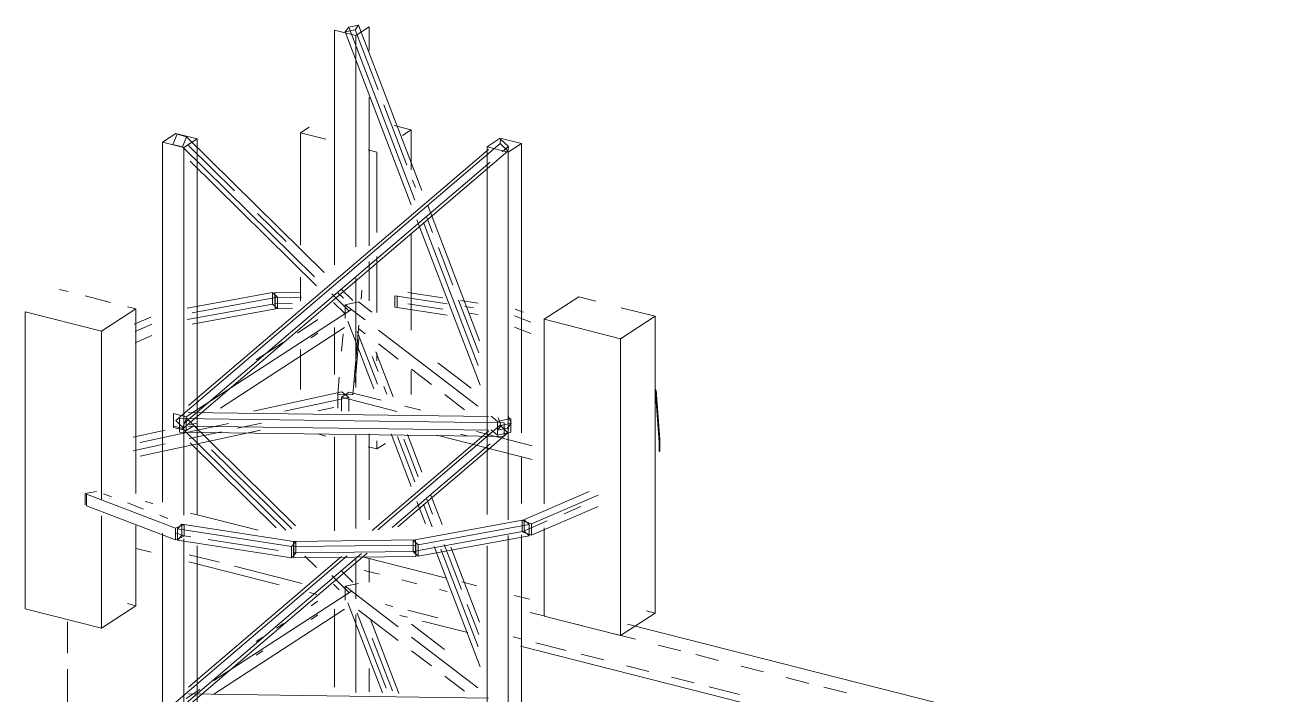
# Paper-space layout '02 Building 3D Model' of a CAD drawing. Header units: millimetres. Extents: x 5 to 415, y 7 to 290.
# Drawn here: x 64.45 to 80.4, y 221.47 to 229.98 of the extents above; entities that cross this region are included whole.
import ezdxf

# ---------------------------------------------------------------- set-up
doc = ezdxf.new("R2010")
doc.units = ezdxf.units.MM
doc.layers.add('MODEL_3D_VIEW', color=7, linetype='Continuous', lineweight=9)

# ---------------------------------------------------------------- blocks, each defined once
blk = doc.blocks.new('SHEET_02_BUILDING_3D')
at = {"layer": 'MODEL_3D_VIEW', "lineweight": 9}
for p, q in [((68.378, 229.92), (68.647, 229.851)), ((68.378, 226.938), (68.378, 229.92)), ((68.51, 229.897), (68.557, 229.956)), ((68.637, 229.924), (68.51, 229.897)), ((68.557, 229.956), (68.683, 229.983)), ((68.557, 229.956), (69.397, 227.76)), ((68.683, 229.983), (68.637, 229.924)), ((68.929, 229.16), (68.637, 229.924)), ((68.647, 229.851), (68.815, 229.961)), ((69.487, 227.883), (68.683, 229.983)), ((68.815, 229.961), (68.815, 229.663)), ((69.351, 227.701), (68.51, 229.897)), ((68.647, 227.168), (68.647, 229.851)), ((68.815, 229.066), (68.815, 227.178)), ((69.294, 228.206), (69.002, 228.969)), ((68.052, 228.687), (67.943, 228.616)), ((69.35, 228.654), (69.135, 228.709)), ((69.241, 228.583), (69.35, 228.654)), ((69.35, 228.145), (69.35, 228.654)), ((66.36, 228.606), (66.192, 228.497)), ((66.192, 228.497), (66.461, 228.428)), ((66.192, 223.924), (66.192, 228.497)), ((66.376, 228.597), (66.324, 228.468)), ((66.629, 228.538), (66.36, 228.606)), ((66.497, 228.566), (66.376, 228.597)), ((66.445, 228.437), (66.497, 228.566)), ((66.461, 228.428), (66.629, 228.538)), ((66.497, 228.566), (68.246, 226.842)), ((66.629, 228.538), (66.629, 223.767)), ((67.943, 228.616), (68.266, 228.534)), ((67.943, 228.616), (67.943, 227.189)), ((70.483, 228.548), (70.315, 228.438)), ((70.487, 228.536), (70.482, 228.478)), ((70.752, 228.479), (70.483, 228.548)), ((70.585, 228.44), (70.487, 228.536)), ((66.324, 228.468), (66.445, 228.437)), ((66.359, 224.958), (70.482, 228.478)), ((68.121, 226.785), (66.445, 228.437)), ((66.457, 224.862), (70.58, 228.382)), ((66.461, 223.757), (66.461, 228.428)), ((70.331, 228.403), (66.519, 225.149)), ((67.105, 227.878), (66.522, 228.453)), ((68.805, 228.397), (68.912, 228.37)), ((68.912, 227.35), (68.912, 228.37)), ((70.315, 228.438), (70.584, 228.37)), ((70.315, 223.767), (70.315, 228.438)), ((70.482, 228.478), (70.58, 228.382)), ((70.507, 228.373), (70.585, 228.44)), ((70.58, 228.382), (70.585, 228.44)), ((70.584, 228.37), (70.752, 228.479)), ((70.584, 223.698), (70.584, 228.37)), ((70.752, 228.479), (70.752, 224.802)), ((66.462, 224.92), (70.352, 228.24)), ((68.146, 226.672), (66.542, 228.253)), ((69.404, 227.919), (69.367, 228.015)), ((70.218, 225.974), (69.56, 227.692)), ((67.76, 227.232), (67.396, 227.591)), ((69.623, 227.347), (69.55, 227.537)), ((70.228, 225.41), (69.424, 227.51)), ((69.507, 227.474), (70.201, 225.66)), ((69.35, 226.106), (69.35, 227.329)), ((69.879, 226.678), (69.696, 227.156)), ((68.815, 226.979), (68.815, 226.482)), ((68.912, 226.331), (68.912, 227.044)), ((67.943, 226.781), (67.943, 226.475)), ((68.647, 225.378), (68.647, 226.77)), ((64.99, 226.597), (64.883, 226.624)), ((67.588, 226.585), (66.502, 226.386)), ((67.588, 226.44), (67.588, 226.585)), ((67.588, 226.585), (67.653, 226.527)), ((67.95, 226.592), (67.618, 226.588)), ((67.623, 226.524), (67.618, 226.588)), ((67.618, 226.588), (67.618, 226.443)), ((68.558, 226.354), (68.34, 226.57)), ((68.489, 226.514), (68.416, 226.585)), ((68.465, 226.626), (68.61, 226.483)), ((68.713, 226.503), (68.723, 226.614)), ((69.754, 226.52), (69.308, 226.588)), ((65.529, 226.46), (65.206, 226.542)), ((67.588, 226.44), (66.502, 226.241)), ((66.567, 226.328), (67.653, 226.527)), ((67.653, 226.382), (67.588, 226.44)), ((67.839, 226.446), (67.618, 226.443)), ((67.618, 226.443), (67.623, 226.379)), ((67.623, 226.524), (67.955, 226.528)), ((67.623, 226.379), (67.623, 226.524)), ((67.653, 226.527), (67.653, 226.382)), ((68.51, 226.313), (68.364, 226.457)), ((68.512, 226.431), (68.681, 226.467)), ((68.512, 226.257), (68.512, 226.431)), ((68.512, 226.431), (68.765, 226.238)), ((68.849, 226.338), (68.681, 226.467)), ((69.141, 226.4), (69.141, 226.545)), ((69.141, 226.545), (69.809, 226.442)), ((69.171, 226.543), (69.171, 226.398)), ((69.754, 226.375), (69.308, 226.443)), ((70.208, 225.819), (69.952, 226.487)), ((70.2, 226.451), (69.977, 226.485)), ((70.032, 226.408), (70.143, 226.391)), ((71.479, 226.53), (71.042, 226.246)), ((71.695, 226.476), (71.479, 226.53)), ((64.445, 226.339), (65.415, 226.093)), ((64.445, 226.339), (64.445, 222.568)), ((65.415, 226.093), (65.852, 226.378)), ((65.852, 226.378), (65.744, 226.405)), ((66.044, 226.274), (65.832, 226.182)), ((65.852, 224.033), (65.852, 226.378)), ((66.491, 225.005), (68.59, 226.372)), ((67.653, 226.382), (66.567, 226.182)), ((67.844, 226.381), (67.623, 226.379)), ((69.809, 226.297), (69.141, 226.4)), ((70.2, 226.306), (70.088, 226.323)), ((70.665, 226.289), (70.87, 226.211)), ((70.774, 226.336), (70.672, 226.376)), ((72.011, 225.999), (72.449, 226.284)), ((72.449, 226.284), (72.018, 226.393)), ((72.449, 222.512), (72.449, 226.284)), ((65.415, 223.952), (65.415, 226.093)), ((65.842, 226.092), (66.054, 226.183)), ((68.503, 226.141), (66.928, 225.116)), ((68.166, 226.242), (67.904, 226.071)), ((68.378, 225.546), (68.378, 226.143)), ((68.876, 225.364), (68.547, 226.223)), ((68.609, 225.286), (68.685, 226.171)), ((68.666, 226.092), (68.922, 225.423)), ((68.765, 226.063), (68.681, 226.128)), ((68.934, 226.109), (70.197, 225.142)), ((70.87, 226.066), (70.665, 226.144)), ((71.042, 226.246), (72.011, 225.999)), ((71.042, 226.246), (71.042, 223.901)), ((66.054, 226.038), (65.842, 225.947)), ((67.729, 225.957), (67.379, 225.73)), ((68.166, 226.068), (68.079, 226.011)), ((68.485, 226.063), (68.466, 225.842)), ((68.637, 225.444), (68.685, 225.997)), ((69.186, 225.741), (68.934, 225.935)), ((72.011, 222.228), (72.011, 225.999)), ((67.943, 225.864), (67.943, 225.354)), ((68.929, 225.582), (68.856, 225.773)), ((69.121, 225.26), (68.902, 225.832)), ((68.912, 225.719), (68.912, 225.821)), ((69.607, 225.419), (69.355, 225.613)), ((70.112, 225.372), (69.691, 225.694)), ((68.437, 225.51), (68.418, 225.289)), ((69.35, 225.291), (69.35, 225.596)), ((68.469, 225.322), (67.347, 225.079)), ((68.463, 225.255), (68.564, 225.32)), ((68.469, 225.322), (68.558, 225.253)), ((68.968, 225.218), (68.564, 225.32)), ((69.039, 225.296), (69.002, 225.391)), ((70.028, 225.097), (69.776, 225.29)), ((72.454, 225.214), (72.454, 225.359)), ((72.461, 225.347), (72.461, 225.202)), ((72.508, 224.717), (72.461, 225.347)), ((67.742, 225.077), (68.558, 225.253)), ((68.418, 225.289), (68.418, 225.115)), ((68.609, 225.286), (68.418, 225.289)), ((68.463, 225.08), (68.463, 225.255)), ((68.463, 225.255), (69.17, 225.075)), ((68.558, 225.253), (68.558, 225.079)), ((69.473, 225.089), (69.271, 225.141)), ((72.508, 224.572), (72.461, 225.202)), ((66.491, 225.005), (66.33, 225.047)), ((66.33, 225.047), (66.33, 224.872)), ((66.407, 224.813), (66.407, 224.987)), ((66.407, 224.987), (70.53, 224.929)), ((66.445, 224.859), (66.497, 224.988)), ((66.491, 224.831), (66.491, 225.005)), ((66.497, 224.988), (67.882, 223.623)), ((70.331, 225.009), (66.517, 225.063)), ((68.367, 225.125), (68.163, 225.081)), ((70.365, 225.014), (70.449, 224.949)), ((70.618, 224.986), (70.449, 224.949)), ((70.457, 224.992), (70.493, 224.896)), ((70.62, 224.924), (70.583, 225.019)), ((70.618, 224.812), (70.618, 224.986)), ((66.226, 224.836), (65.818, 224.748)), ((65.907, 224.68), (67.029, 224.922)), ((67.437, 224.837), (65.907, 224.506)), ((66.324, 224.89), (66.445, 224.859)), ((66.33, 224.872), (66.491, 224.831)), ((66.457, 224.862), (66.359, 224.958)), ((66.407, 224.813), (70.53, 224.755)), ((67.757, 223.566), (66.445, 224.859)), ((66.462, 224.92), (66.457, 224.862)), ((66.579, 224.888), (66.491, 224.831)), ((66.517, 224.889), (70.331, 224.835)), ((66.633, 224.925), (66.531, 224.903)), ((66.939, 224.817), (66.531, 224.729)), ((67.449, 224.927), (67.143, 224.861)), ((70.331, 224.825), (68.853, 223.563)), ((68.926, 223.571), (70.482, 224.899)), ((70.18, 224.818), (70.887, 224.638)), ((70.449, 224.775), (70.365, 224.84)), ((70.493, 224.896), (70.447, 224.837)), ((70.447, 224.837), (70.573, 224.864)), ((70.449, 224.949), (70.449, 224.775)), ((70.449, 224.775), (70.618, 224.812)), ((70.482, 224.899), (70.58, 224.803)), ((70.62, 224.924), (70.493, 224.896)), ((70.53, 224.929), (70.53, 224.755)), ((70.573, 224.864), (70.62, 224.924)), ((70.58, 224.803), (70.585, 224.861)), ((66.226, 224.662), (65.818, 224.574)), ((67.635, 223.597), (66.542, 224.675)), ((68.266, 224.762), (68.158, 224.79)), ((68.378, 223.558), (68.378, 224.751)), ((68.647, 223.589), (68.647, 224.782)), ((68.815, 224.792), (68.815, 223.699)), ((68.912, 224.598), (68.912, 224.7)), ((69.022, 224.669), (68.912, 224.598)), ((69.351, 224.123), (69.095, 224.791)), ((69.107, 223.6), (70.352, 224.662)), ((69.178, 224.755), (69.397, 224.182)), ((69.18, 223.608), (70.58, 224.803)), ((69.441, 224.246), (69.258, 224.723)), ((69.487, 224.305), (69.304, 224.782)), ((69.675, 224.772), (70.887, 224.464)), ((69.978, 224.787), (70.079, 224.761)), ((72.503, 224.705), (72.503, 224.56)), ((72.508, 224.572), (72.508, 224.717)), ((67.833, 223.582), (66.813, 224.588)), ((68.912, 224.598), (68.805, 224.625)), ((70.752, 224.503), (70.752, 223.907)), ((65.354, 224.058), (65.209, 224.032)), ((65.209, 224.032), (65.209, 223.887)), ((65.227, 223.877), (65.227, 224.022)), ((65.227, 224.022), (66.355, 223.59)), ((65.541, 223.99), (65.439, 224.029)), ((69.743, 223.637), (69.596, 224.019)), ((71.61, 224.057), (70.761, 223.69)), ((65.227, 223.877), (66.355, 223.445)), ((65.951, 223.833), (65.746, 223.912)), ((65.971, 223.93), (66.067, 223.906)), ((69.534, 223.646), (69.424, 223.932)), ((69.507, 223.896), (69.616, 223.609)), ((69.623, 223.768), (69.55, 223.959)), ((70.877, 223.646), (71.726, 224.013)), ((70.877, 223.501), (71.726, 223.868)), ((71.292, 223.775), (71.504, 223.867)), ((65.415, 222.321), (65.415, 223.748)), ((66.259, 223.715), (66.157, 223.755)), ((66.546, 223.784), (67.407, 223.565)), ((70.786, 223.698), (69.374, 223.439)), ((70.786, 223.698), (70.851, 223.639)), ((70.786, 223.553), (70.786, 223.698)), ((65.852, 222.606), (65.852, 223.625)), ((66.464, 223.637), (66.355, 223.59)), ((66.355, 223.59), (66.355, 223.445)), ((66.382, 223.583), (66.438, 223.644)), ((66.382, 223.438), (66.382, 223.583)), ((66.382, 223.583), (67.83, 223.36)), ((66.438, 223.644), (66.438, 223.499)), ((67.886, 223.42), (66.438, 223.644)), ((66.464, 223.492), (66.464, 223.637)), ((69.374, 223.294), (70.786, 223.553)), ((69.439, 223.38), (70.851, 223.639)), ((70.761, 223.69), (70.761, 223.545)), ((70.877, 223.646), (70.761, 223.69)), ((70.761, 223.545), (71.079, 223.683)), ((70.761, 223.545), (70.877, 223.501)), ((70.851, 223.494), (70.786, 223.553)), ((70.851, 223.639), (70.851, 223.494)), ((70.877, 223.501), (70.877, 223.646)), ((71.042, 223.595), (71.042, 222.474)), ((66.192, 215.973), (66.192, 223.527)), ((66.355, 223.445), (66.464, 223.492)), ((66.362, 223.531), (66.464, 223.492)), ((66.438, 223.499), (66.382, 223.438)), ((66.382, 223.438), (67.83, 223.215)), ((66.438, 223.499), (66.549, 223.481)), ((66.461, 215.904), (66.461, 223.458)), ((66.772, 223.447), (67.664, 223.31)), ((67.886, 223.42), (67.83, 223.36)), ((69.404, 223.442), (67.856, 223.423)), ((67.856, 223.423), (67.856, 223.277)), ((67.861, 223.358), (67.856, 223.423)), ((67.861, 223.358), (69.409, 223.377)), ((67.886, 223.275), (67.886, 223.42)), ((69.374, 223.439), (69.374, 223.294)), ((69.439, 223.38), (69.374, 223.439)), ((69.404, 223.442), (69.409, 223.377)), ((69.404, 223.297), (69.404, 223.442)), ((69.409, 223.377), (69.409, 223.232)), ((69.439, 223.235), (70.851, 223.494)), ((69.439, 223.235), (69.439, 223.38)), ((69.989, 222.814), (69.769, 223.386)), ((70.584, 216.045), (70.584, 223.499)), ((70.752, 223.509), (70.752, 217.248)), ((66.047, 223.287), (65.856, 223.335)), ((66.359, 221.38), (68.537, 223.239)), ((66.457, 221.284), (68.791, 223.276)), ((66.462, 221.342), (68.718, 223.268)), ((68.464, 223.231), (66.519, 221.571)), ((66.531, 223.255), (66.914, 223.158)), ((66.629, 223.369), (66.629, 215.815)), ((67.83, 223.36), (67.83, 223.215)), ((67.83, 223.215), (67.886, 223.275)), ((67.856, 223.277), (69.404, 223.297)), ((67.856, 223.277), (67.861, 223.213)), ((67.861, 223.213), (67.861, 223.358)), ((67.861, 223.213), (69.409, 223.232)), ((68.146, 223.094), (68, 223.238)), ((68.748, 223.225), (69.801, 222.957)), ((69.374, 223.294), (69.439, 223.235)), ((69.409, 223.232), (69.404, 223.297)), ((70.228, 221.832), (69.643, 223.359)), ((69.726, 223.323), (70.201, 222.082)), ((70.218, 222.396), (69.852, 223.35)), ((70.315, 215.815), (70.315, 223.369)), ((67.675, 222.873), (66.526, 223.165)), ((67.105, 223.109), (67.967, 222.89)), ((68.647, 222.695), (68.647, 223.192)), ((68.815, 223.202), (68.815, 222.904)), ((68.558, 222.776), (68.34, 222.991)), ((68.465, 223.048), (68.61, 222.905)), ((68.946, 223.007), (68.754, 223.056)), ((69.424, 222.885), (69.233, 222.934)), ((69.992, 222.908), (70.184, 222.86)), ((66.841, 221.655), (68.59, 222.793)), ((68.153, 222.751), (68.058, 222.776)), ((68.437, 222.807), (68.364, 222.879)), ((68.512, 222.853), (68.681, 222.889)), ((68.512, 222.679), (68.512, 222.853)), ((68.512, 222.853), (69.186, 222.337)), ((69.807, 222.788), (69.711, 222.812)), ((70.663, 222.738), (70.854, 222.689)), ((65.852, 222.606), (65.415, 222.321)), ((65.744, 222.633), (65.852, 222.606)), ((68.166, 222.664), (68.079, 222.607)), ((68.985, 221.499), (68.547, 222.645)), ((69.02, 222.622), (69.116, 222.598)), ((70.208, 222.241), (70.062, 222.623)), ((65.415, 222.321), (64.445, 222.568)), ((68.503, 222.562), (66.841, 221.481)), ((68.166, 222.49), (68.079, 222.433)), ((68.378, 221.57), (68.378, 222.564)), ((68.647, 221.502), (68.647, 222.496)), ((68.666, 222.513), (69.032, 221.559)), ((69.186, 222.163), (68.681, 222.55)), ((69.194, 221.491), (68.829, 222.445)), ((69.302, 222.459), (69.207, 222.484)), ((69.308, 222.549), (69.691, 222.452)), ((71.052, 222.472), (70.86, 222.52)), ((72.011, 222.228), (71.042, 222.474)), ((72.449, 222.512), (72.011, 222.228)), ((72.341, 222.54), (72.449, 222.512)), ((64.982, 222.002), (64.982, 222.402)), ((67.729, 222.379), (67.641, 222.322)), ((69.775, 222.052), (69.354, 222.374)), ((70.068, 222.265), (69.494, 222.411)), ((71.531, 222.35), (71.339, 222.399)), ((72.099, 222.373), (94.024, 216.801)), ((67.466, 222.208), (67.379, 222.151)), ((69.112, 221.527), (68.856, 222.195)), ((69.355, 222.208), (70.197, 221.564)), ((70.648, 222.209), (70.744, 222.184)), ((70.935, 222.136), (71.318, 222.038)), ((72.201, 222.18), (71.914, 222.253)), ((72.775, 222.034), (72.488, 222.107)), ((67.466, 222.034), (67.379, 221.977)), ((69.607, 221.841), (69.355, 222.034)), ((78.589, 220.099), (70.738, 222.094)), ((71.51, 221.99), (71.797, 221.917)), ((73.254, 221.912), (72.967, 221.985)), ((64.982, 220.901), (64.982, 221.802)), ((68.815, 221.81), (68.815, 221.512)), ((72.084, 221.844), (72.371, 221.771)), ((73.828, 221.766), (73.541, 221.839)), ((70.028, 221.519), (69.776, 221.712)), ((72.659, 221.698), (72.946, 221.625)), ((74.403, 221.62), (74.116, 221.693)), ((66.491, 221.427), (66.666, 221.541)), ((70.331, 221.431), (66.517, 221.485)), ((73.137, 221.576), (73.52, 221.479)), ((74.882, 221.498), (74.594, 221.571))]:
    blk.add_line(p, q, dxfattribs=at)

psp = doc.layouts.new('02 Building 3D Model')

# ---------------------------------------------------------------- block references
psp.add_blockref('SHEET_02_BUILDING_3D', (0, 0))

doc.saveas('drawing.dxf')
